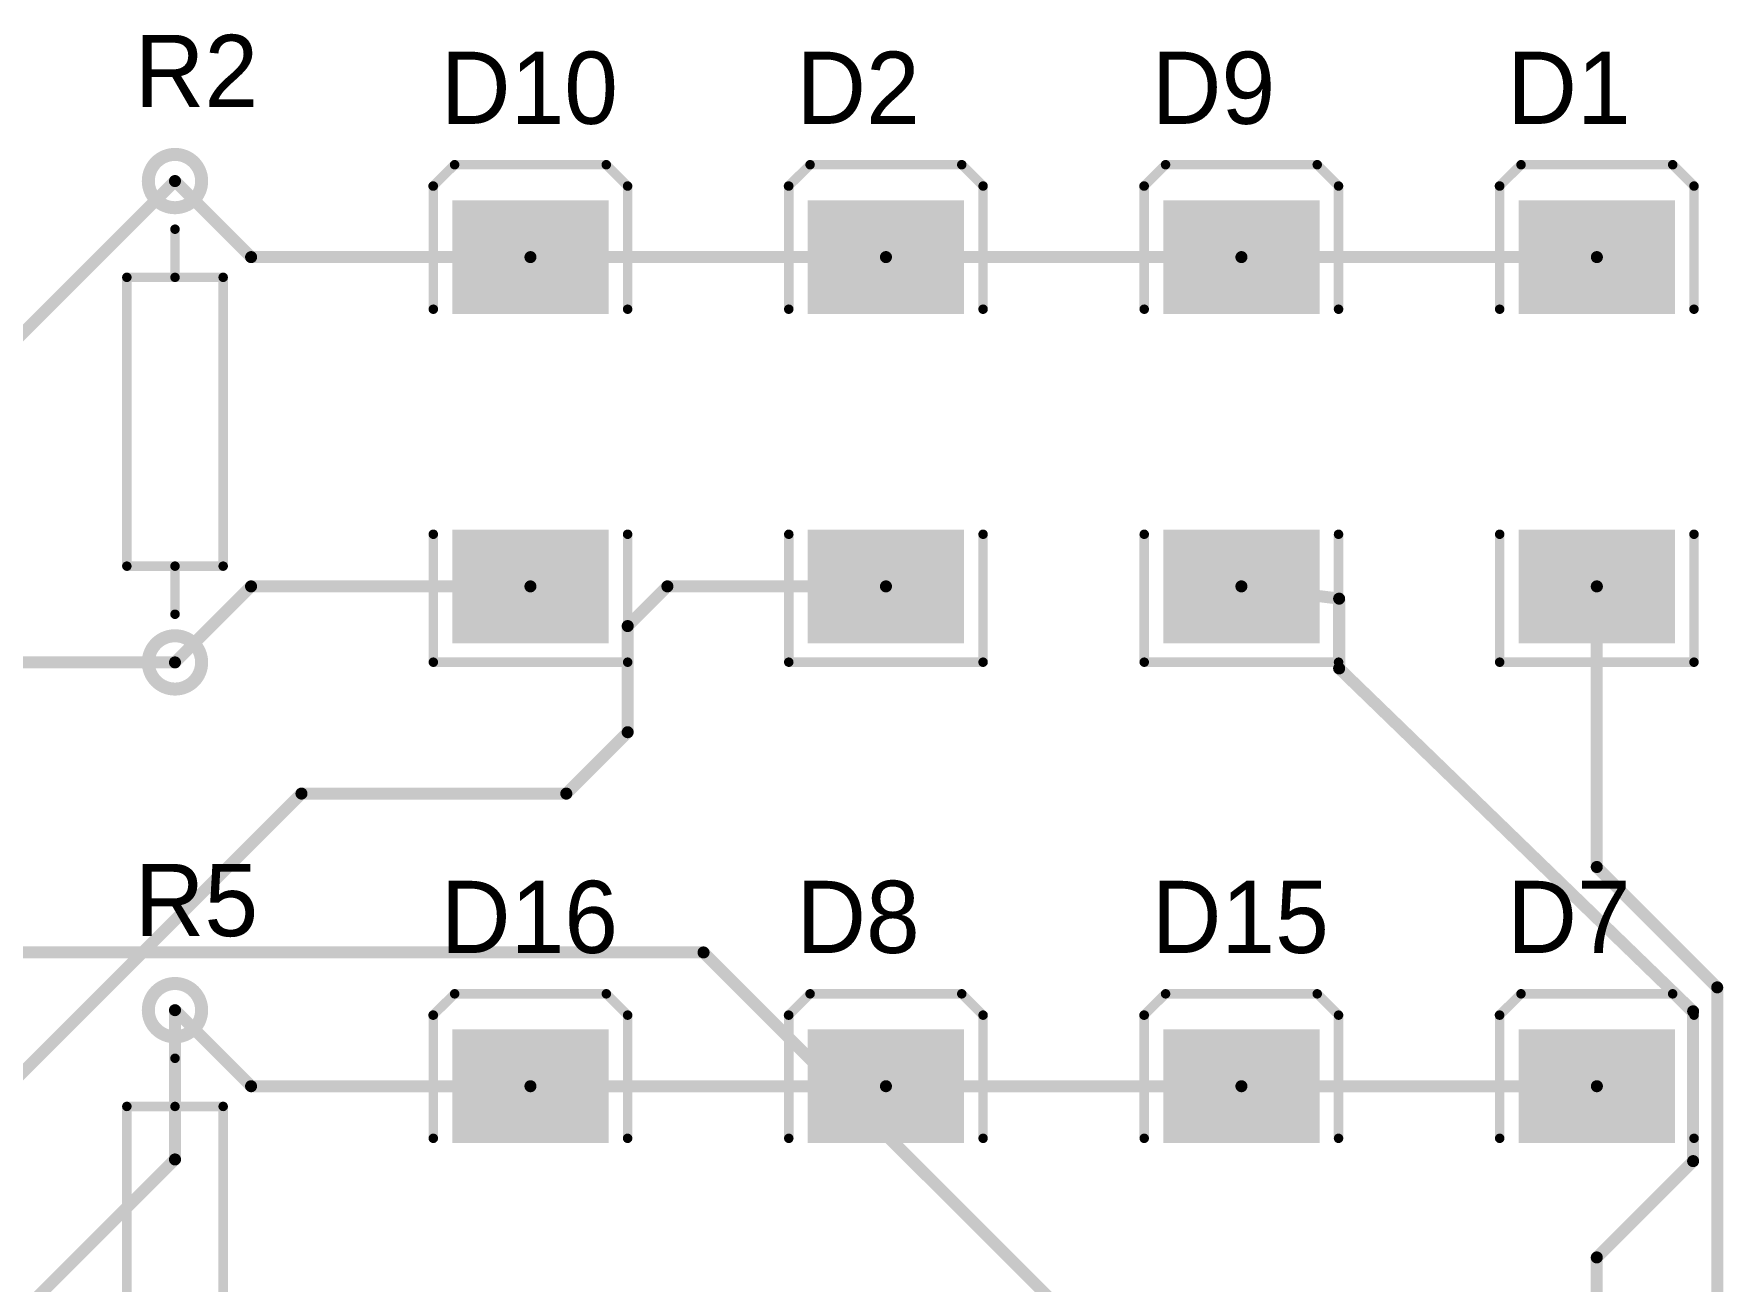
# Model space of a CAD drawing. Extents: x -328 to 170, y -164 to 109.
# Drawn here: x 132.02 to 167.67, y 81.86 to 108.19 of the extents above; entities that cross this region are included whole.
import ezdxf

# ---------------------------------------------------------------- set-up
doc = ezdxf.new("R2010")
doc.units = 0
doc.header["$MEASUREMENT"] = 0
for name, color, linetype in [('BOTTOMLAYER', 5, 'CONTINUOUS'), ('TOPLAYER', 1, 'CONTINUOUS'), ('TOPOVERLAY', 2, 'CONTINUOUS')]:
    doc.layers.add(name, color=color, linetype=linetype)

msp = doc.modelspace()

# ---------------------------------------------------------------- linework, layer by layer
at = {"layer": 'BOTTOMLAYER'}
for points, const_width in [([(134.437, 105.08, 1), (135.562, 105.08, 1)], 0.275), ([(134.437, 94.92, 1), (135.562, 94.92, 1)], 0.275), ([(134.936, 94.92, 1), (135.063, 94.92, 1)], 0.127), ([(146.088, 88.798, 1), (146.215, 88.798, 1)], 0.127), ([(146.088, 88.798, 1), (146.215, 88.798, 1)], 0.127), ([(134.437, 87.58, 1), (135.562, 87.58, 1)], 0.275), ([(134.936, 87.58, 1), (135.063, 87.58, 1)], 0.127), ([(134.936, 84.429, 1), (135.063, 84.429, 1)], 0.127), ([(134.936, 84.429, 1), (135.063, 84.429, 1)], 0.127)]:
    msp.add_lwpolyline(points, format="xyb", close=True, dxfattribs=dict(at, const_width=const_width))
at = {"layer": 'BOTTOMLAYER', "const_width": 0.254}
for points in [[(131.271, 94.92), (135, 94.92)], [(126.721, 88.798), (146.152, 88.798)], [(146.152, 88.798), (159.537, 75.413)], [(135, 84.429), (135, 87.58)], [(129.946, 79.375), (135, 84.429)]]:
    msp.add_lwpolyline(points, dxfattribs=at)
at = {"layer": 'TOPLAYER'}
for points, const_width in [([(134.437, 105.08, 1), (135.562, 105.08, 1)], 0.275), ([(134.936, 105.08, 1), (135.063, 105.08, 1)], 0.127), ([(134.936, 105.08, 1), (135.063, 105.08, 1)], 0.127), ([(141.9, 103.475, 1), (143.1, 103.475, 1)], 1.2), ([(149.4, 103.475, 1), (150.6, 103.475, 1)], 1.2), ([(156.9, 103.475, 1), (158.1, 103.475, 1)], 1.2), ([(164.4, 103.475, 1), (165.6, 103.475, 1)], 1.2), ([(136.542, 103.475, 1), (136.669, 103.475, 1)], 0.127), ([(136.542, 103.475, 1), (136.669, 103.475, 1)], 0.127), ([(142.436, 103.475, 1), (142.563, 103.475, 1)], 0.127), ([(142.436, 103.475, 1), (142.563, 103.475, 1)], 0.127), ([(149.937, 103.475, 1), (150.064, 103.475, 1)], 0.127), ([(149.937, 103.475, 1), (150.064, 103.475, 1)], 0.127), ([(157.437, 103.475, 1), (157.564, 103.475, 1)], 0.127), ([(157.437, 103.475, 1), (157.564, 103.475, 1)], 0.127), ([(164.937, 103.475, 1), (165.064, 103.475, 1)], 0.127), ([(141.9, 96.525, 1), (143.1, 96.525, 1)], 1.2), ([(149.4, 96.525, 1), (150.6, 96.525, 1)], 1.2), ([(156.9, 96.525, 1), (158.1, 96.525, 1)], 1.2), ([(164.4, 96.525, 1), (165.6, 96.525, 1)], 1.2), ([(136.541, 96.525, 1), (136.668, 96.525, 1)], 0.127), ([(136.541, 96.525, 1), (136.668, 96.525, 1)], 0.127), ([(142.436, 96.525, 1), (142.563, 96.525, 1)], 0.127), ([(145.326, 96.525, 1), (145.453, 96.525, 1)], 0.127), ([(145.326, 96.525, 1), (145.453, 96.525, 1)], 0.127), ([(149.937, 96.525, 1), (150.064, 96.525, 1)], 0.127), ([(157.437, 96.525, 1), (157.564, 96.525, 1)], 0.127), ([(164.935, 96.525, 1), (165.062, 96.525, 1)], 0.127), ([(164.935, 96.525, 1), (165.062, 96.525, 1)], 0.127), ([(164.937, 96.525, 1), (165.064, 96.525, 1)], 0.127), ([(159.499, 96.266, 1), (159.626, 96.266, 1)], 0.127), ([(159.499, 96.266, 1), (159.626, 96.266, 1)], 0.127), ([(134.437, 94.92, 1), (135.562, 94.92, 1)], 0.275), ([(144.488, 95.687, 1), (144.615, 95.687, 1)], 0.127), ([(144.488, 95.687, 1), (144.615, 95.687, 1)], 0.127), ([(134.936, 94.92, 1), (135.063, 94.92, 1)], 0.127), ([(159.499, 94.793, 1), (159.626, 94.793, 1)], 0.127), ([(159.499, 94.793, 1), (159.626, 94.793, 1)], 0.127), ([(144.488, 93.447, 1), (144.615, 93.447, 1)], 0.127), ([(144.488, 93.447, 1), (144.615, 93.447, 1)], 0.127), ([(137.605, 92.151, 1), (137.732, 92.151, 1)], 0.127), ([(137.605, 92.151, 1), (137.732, 92.151, 1)], 0.127), ([(143.192, 92.151, 1), (143.32, 92.151, 1)], 0.127), ([(143.192, 92.151, 1), (143.32, 92.151, 1)], 0.127), ([(164.935, 90.602, 1), (165.062, 90.602, 1)], 0.127), ([(164.935, 90.602, 1), (165.062, 90.602, 1)], 0.127), ([(134.437, 87.58, 1), (135.562, 87.58, 1)], 0.275), ([(167.476, 88.061, 1), (167.603, 88.061, 1)], 0.127), ([(167.476, 88.061, 1), (167.603, 88.061, 1)], 0.127), ([(134.936, 87.58, 1), (135.063, 87.58, 1)], 0.127), ([(166.968, 87.556, 1), (167.095, 87.556, 1)], 0.127), ([(166.968, 87.556, 1), (167.095, 87.556, 1)], 0.127), ([(141.9, 85.975, 1), (143.1, 85.975, 1)], 1.2), ([(149.4, 85.975, 1), (150.6, 85.975, 1)], 1.2), ([(156.9, 85.975, 1), (158.1, 85.975, 1)], 1.2), ([(164.4, 85.975, 1), (165.6, 85.975, 1)], 1.2), ([(136.541, 85.975, 1), (136.668, 85.975, 1)], 0.127), ([(136.541, 85.975, 1), (136.668, 85.975, 1)], 0.127), ([(142.436, 85.975, 1), (142.563, 85.975, 1)], 0.127), ([(142.436, 85.975, 1), (142.563, 85.975, 1)], 0.127), ([(149.937, 85.975, 1), (150.064, 85.975, 1)], 0.127), ([(149.937, 85.975, 1), (150.064, 85.975, 1)], 0.127), ([(157.437, 85.975, 1), (157.564, 85.975, 1)], 0.127), ([(157.437, 85.975, 1), (157.564, 85.975, 1)], 0.127), ([(164.937, 85.975, 1), (165.064, 85.975, 1)], 0.127), ([(166.968, 84.394, 1), (167.095, 84.394, 1)], 0.127), ([(166.968, 84.394, 1), (167.095, 84.394, 1)], 0.127), ([(164.935, 82.361, 1), (165.062, 82.361, 1)], 0.127), ([(164.935, 82.361, 1), (165.062, 82.361, 1)], 0.127)]:
    msp.add_lwpolyline(points, format="xyb", close=True, dxfattribs=dict(at, const_width=const_width))
for points, const_width in [([(126.34, 96.42), (135, 105.08)], 0.254), ([(135, 105.08), (136.605, 103.475)], 0.254), ([(141.675, 102.275), (141.675, 104.675)], 1.65), ([(143.325, 102.275), (143.325, 104.675)], 1.65), ([(149.175, 102.275), (149.175, 104.675)], 1.65), ([(150.825, 102.275), (150.825, 104.675)], 1.65), ([(156.675, 102.275), (156.675, 104.675)], 1.65), ([(158.325, 102.275), (158.325, 104.675)], 1.65), ([(164.175, 102.275), (164.175, 104.675)], 1.65), ([(165.825, 102.275), (165.825, 104.675)], 1.65), ([(140.85, 104.075), (144.15, 104.075)], 1.2), ([(148.35, 104.075), (151.65, 104.075)], 1.2), ([(155.85, 104.075), (159.15, 104.075)], 1.2), ([(163.35, 104.075), (166.65, 104.075)], 1.2), ([(136.605, 103.475), (142.5, 103.475)], 0.254), ([(140.85, 102.875), (144.15, 102.875)], 1.2), ([(142.5, 103.475), (150, 103.475)], 0.254), ([(148.35, 102.875), (151.65, 102.875)], 1.2), ([(150, 103.475), (157.5, 103.475)], 0.254), ([(155.85, 102.875), (159.15, 102.875)], 1.2), ([(157.5, 103.475), (165, 103.475)], 0.254), ([(163.35, 102.875), (166.65, 102.875)], 1.2), ([(141.675, 95.325), (141.675, 97.725)], 1.65), ([(143.325, 95.325), (143.325, 97.725)], 1.65), ([(149.175, 95.325), (149.175, 97.725)], 1.65), ([(150.825, 95.325), (150.825, 97.725)], 1.65), ([(156.675, 95.325), (156.675, 97.725)], 1.65), ([(158.325, 95.325), (158.325, 97.725)], 1.65), ([(164.175, 95.325), (164.175, 97.725)], 1.65), ([(165.825, 95.325), (165.825, 97.725)], 1.65), ([(140.85, 97.125), (144.15, 97.125)], 1.2), ([(148.35, 97.125), (151.65, 97.125)], 1.2), ([(155.85, 97.125), (159.15, 97.125)], 1.2), ([(163.35, 97.125), (166.65, 97.125)], 1.2), ([(135, 94.92), (136.605, 96.525)], 0.254), ([(136.605, 96.525), (142.5, 96.525)], 0.254), ([(144.551, 95.687), (145.39, 96.525)], 0.254), ([(145.39, 96.525), (150, 96.525)], 0.254), ([(157.5, 96.525), (159.563, 96.266)], 0.254), ([(164.998, 90.602), (164.998, 96.525)], 0.254), ([(164.998, 96.525), (165, 96.525)], 0.254), ([(140.85, 95.925), (144.15, 95.925)], 1.2), ([(148.35, 95.925), (151.65, 95.925)], 1.2), ([(155.85, 95.925), (159.15, 95.925)], 1.2), ([(159.563, 94.793), (159.563, 96.266)], 0.254), ([(163.35, 95.925), (166.65, 95.925)], 1.2), ([(144.551, 93.447), (144.551, 95.687)], 0.254), ([(159.563, 94.793), (167.031, 87.556)], 0.254), ([(143.256, 92.151), (144.551, 93.447)], 0.254), ([(131.699, 86.182), (137.668, 92.151)], 0.254), ([(137.668, 92.151), (143.256, 92.151)], 0.254), ([(164.998, 90.602), (167.539, 88.061)], 0.254), ([(167.539, 65.38), (167.539, 88.061)], 0.254), ([(135, 87.58), (136.605, 85.975)], 0.254), ([(141.675, 84.775), (141.675, 87.175)], 1.65), ([(143.325, 84.775), (143.325, 87.175)], 1.65), ([(149.175, 84.775), (149.175, 87.175)], 1.65), ([(150.825, 84.775), (150.825, 87.175)], 1.65), ([(156.675, 84.775), (156.675, 87.175)], 1.65), ([(158.325, 84.775), (158.325, 87.175)], 1.65), ([(164.175, 84.775), (164.175, 87.175)], 1.65), ([(165.825, 84.775), (165.825, 87.175)], 1.65), ([(167.031, 84.394), (167.031, 87.556)], 0.254), ([(140.85, 86.575), (144.15, 86.575)], 1.2), ([(148.35, 86.575), (151.65, 86.575)], 1.2), ([(155.85, 86.575), (159.15, 86.575)], 1.2), ([(163.35, 86.575), (166.65, 86.575)], 1.2), ([(136.605, 85.975), (142.5, 85.975)], 0.254), ([(140.85, 85.375), (144.15, 85.375)], 1.2), ([(142.5, 85.975), (150, 85.975)], 0.254), ([(148.35, 85.375), (151.65, 85.375)], 1.2), ([(150, 85.975), (157.5, 85.975)], 0.254), ([(155.85, 85.375), (159.15, 85.375)], 1.2), ([(157.5, 85.975), (165, 85.975)], 0.254), ([(163.35, 85.375), (166.65, 85.375)], 1.2), ([(164.998, 82.361), (167.031, 84.394)], 0.254), ([(164.998, 79.025), (164.998, 82.361)], 0.254)]:
    msp.add_lwpolyline(points, dxfattribs=dict(at, const_width=const_width))
at = {"layer": 'TOPOVERLAY', "const_width": 0.2}
for points in [[(140.445, 104.975), (140.9, 105.425)], [(140.9, 105.425), (144.1, 105.425)], [(144.1, 105.425), (144.55, 104.975)], [(147.945, 104.975), (148.4, 105.425)], [(148.4, 105.425), (151.6, 105.425)], [(151.6, 105.425), (152.05, 104.975)], [(155.445, 104.975), (155.9, 105.425)], [(155.9, 105.425), (159.1, 105.425)], [(159.1, 105.425), (159.55, 104.975)], [(162.945, 104.975), (163.4, 105.425)], [(163.4, 105.425), (166.6, 105.425)], [(166.6, 105.425), (167.05, 104.975)], [(140.45, 102.375), (140.45, 104.975)], [(144.55, 102.375), (144.55, 104.975)], [(147.95, 102.375), (147.95, 104.975)], [(152.05, 102.375), (152.05, 104.975)], [(155.45, 102.375), (155.45, 104.975)], [(159.55, 102.375), (159.55, 104.975)], [(162.95, 102.375), (162.95, 104.975)], [(167.05, 102.375), (167.05, 104.975)], [(135, 103.048), (135, 104.064)], [(133.984, 103.048), (136.016, 103.048)], [(133.984, 96.952), (133.984, 103.048)], [(136.016, 96.952), (136.016, 103.048)], [(140.45, 94.925), (140.45, 97.625)], [(144.55, 94.925), (144.55, 97.625)], [(147.95, 94.925), (147.95, 97.625)], [(152.05, 94.925), (152.05, 97.625)], [(155.45, 94.925), (155.45, 97.625)], [(159.55, 94.925), (159.55, 97.625)], [(162.95, 94.925), (162.95, 97.625)], [(167.05, 94.925), (167.05, 97.625)], [(133.984, 96.952), (136.016, 96.952)], [(135, 95.936), (135, 96.952)], [(140.45, 94.925), (144.55, 94.925)], [(147.95, 94.925), (152.05, 94.925)], [(155.45, 94.925), (159.55, 94.925)], [(162.95, 94.925), (167.05, 94.925)], [(140.445, 87.475), (140.9, 87.925)], [(140.9, 87.925), (144.1, 87.925)], [(144.1, 87.925), (144.55, 87.475)], [(147.945, 87.475), (148.4, 87.925)], [(148.4, 87.925), (151.6, 87.925)], [(151.6, 87.925), (152.05, 87.475)], [(155.445, 87.475), (155.9, 87.925)], [(155.9, 87.925), (159.1, 87.925)], [(159.1, 87.925), (159.55, 87.475)], [(162.945, 87.475), (163.4, 87.925)], [(163.4, 87.925), (166.6, 87.925)], [(166.6, 87.925), (167.05, 87.475)], [(140.45, 84.875), (140.45, 87.475)], [(144.55, 84.875), (144.55, 87.475)], [(147.95, 84.875), (147.95, 87.475)], [(152.05, 84.875), (152.05, 87.475)], [(155.45, 84.875), (155.45, 87.475)], [(159.55, 84.875), (159.55, 87.475)], [(162.95, 84.875), (162.95, 87.475)], [(167.05, 84.875), (167.05, 87.475)], [(135, 85.548), (135, 86.564)], [(133.984, 85.548), (136.016, 85.548)], [(133.984, 79.452), (133.984, 85.548)], [(136.016, 79.452), (136.016, 85.548)]]:
    msp.add_lwpolyline(points, dxfattribs=at)
at = {"layer": 'TOPOVERLAY', "const_width": 0.1}
for points in [[(140.85, 105.425, 1), (140.95, 105.425, 1)], [(140.85, 105.425, 1), (140.95, 105.425, 1)], [(144.05, 105.425, 1), (144.15, 105.425, 1)], [(144.05, 105.425, 1), (144.15, 105.425, 1)], [(148.35, 105.425, 1), (148.45, 105.425, 1)], [(148.35, 105.425, 1), (148.45, 105.425, 1)], [(151.55, 105.425, 1), (151.65, 105.425, 1)], [(151.55, 105.425, 1), (151.65, 105.425, 1)], [(155.85, 105.425, 1), (155.95, 105.425, 1)], [(155.85, 105.425, 1), (155.95, 105.425, 1)], [(159.05, 105.425, 1), (159.15, 105.425, 1)], [(159.05, 105.425, 1), (159.15, 105.425, 1)], [(163.35, 105.425, 1), (163.45, 105.425, 1)], [(163.35, 105.425, 1), (163.45, 105.425, 1)], [(166.55, 105.425, 1), (166.65, 105.425, 1)], [(166.55, 105.425, 1), (166.65, 105.425, 1)], [(140.395, 104.975, 1), (140.495, 104.975, 1)], [(140.4, 104.975, 1), (140.5, 104.975, 1)], [(144.5, 104.975, 1), (144.6, 104.975, 1)], [(144.5, 104.975, 1), (144.6, 104.975, 1)], [(147.895, 104.975, 1), (147.995, 104.975, 1)], [(147.9, 104.975, 1), (148, 104.975, 1)], [(152, 104.975, 1), (152.1, 104.975, 1)], [(152, 104.975, 1), (152.1, 104.975, 1)], [(155.395, 104.975, 1), (155.495, 104.975, 1)], [(155.4, 104.975, 1), (155.5, 104.975, 1)], [(159.5, 104.975, 1), (159.6, 104.975, 1)], [(159.5, 104.975, 1), (159.6, 104.975, 1)], [(162.895, 104.975, 1), (162.995, 104.975, 1)], [(162.9, 104.975, 1), (163, 104.975, 1)], [(167, 104.975, 1), (167.1, 104.975, 1)], [(167, 104.975, 1), (167.1, 104.975, 1)], [(134.95, 104.064, 1), (135.05, 104.064, 1)], [(133.934, 103.048, 1), (134.034, 103.048, 1)], [(133.934, 103.048, 1), (134.034, 103.048, 1)], [(134.95, 103.048, 1), (135.05, 103.048, 1)], [(135.966, 103.048, 1), (136.066, 103.048, 1)], [(135.966, 103.048, 1), (136.066, 103.048, 1)], [(140.4, 102.375, 1), (140.5, 102.375, 1)], [(144.5, 102.375, 1), (144.6, 102.375, 1)], [(147.9, 102.375, 1), (148, 102.375, 1)], [(152, 102.375, 1), (152.1, 102.375, 1)], [(155.4, 102.375, 1), (155.5, 102.375, 1)], [(159.5, 102.375, 1), (159.6, 102.375, 1)], [(162.9, 102.375, 1), (163, 102.375, 1)], [(167, 102.375, 1), (167.1, 102.375, 1)], [(140.4, 97.625, 1), (140.5, 97.625, 1)], [(144.5, 97.625, 1), (144.6, 97.625, 1)], [(147.9, 97.625, 1), (148, 97.625, 1)], [(152, 97.625, 1), (152.1, 97.625, 1)], [(155.4, 97.625, 1), (155.5, 97.625, 1)], [(159.5, 97.625, 1), (159.6, 97.625, 1)], [(162.9, 97.625, 1), (163, 97.625, 1)], [(167, 97.625, 1), (167.1, 97.625, 1)], [(133.934, 96.952, 1), (134.034, 96.952, 1)], [(133.934, 96.952, 1), (134.034, 96.952, 1)], [(134.95, 96.952, 1), (135.05, 96.952, 1)], [(135.966, 96.952, 1), (136.066, 96.952, 1)], [(135.966, 96.952, 1), (136.066, 96.952, 1)], [(134.95, 95.936, 1), (135.05, 95.936, 1)], [(140.4, 94.925, 1), (140.5, 94.925, 1)], [(140.4, 94.925, 1), (140.5, 94.925, 1)], [(144.5, 94.925, 1), (144.6, 94.925, 1)], [(144.5, 94.925, 1), (144.6, 94.925, 1)], [(147.9, 94.925, 1), (148, 94.925, 1)], [(147.9, 94.925, 1), (148, 94.925, 1)], [(152, 94.925, 1), (152.1, 94.925, 1)], [(152, 94.925, 1), (152.1, 94.925, 1)], [(155.4, 94.925, 1), (155.5, 94.925, 1)], [(155.4, 94.925, 1), (155.5, 94.925, 1)], [(159.5, 94.925, 1), (159.6, 94.925, 1)], [(159.5, 94.925, 1), (159.6, 94.925, 1)], [(162.9, 94.925, 1), (163, 94.925, 1)], [(162.9, 94.925, 1), (163, 94.925, 1)], [(167, 94.925, 1), (167.1, 94.925, 1)], [(167, 94.925, 1), (167.1, 94.925, 1)], [(140.85, 87.925, 1), (140.95, 87.925, 1)], [(140.85, 87.925, 1), (140.95, 87.925, 1)], [(144.05, 87.925, 1), (144.15, 87.925, 1)], [(144.05, 87.925, 1), (144.15, 87.925, 1)], [(148.35, 87.925, 1), (148.45, 87.925, 1)], [(148.35, 87.925, 1), (148.45, 87.925, 1)], [(151.55, 87.925, 1), (151.65, 87.925, 1)], [(151.55, 87.925, 1), (151.65, 87.925, 1)], [(155.85, 87.925, 1), (155.95, 87.925, 1)], [(155.85, 87.925, 1), (155.95, 87.925, 1)], [(159.05, 87.925, 1), (159.15, 87.925, 1)], [(159.05, 87.925, 1), (159.15, 87.925, 1)], [(163.35, 87.925, 1), (163.45, 87.925, 1)], [(163.35, 87.925, 1), (163.45, 87.925, 1)], [(166.55, 87.925, 1), (166.65, 87.925, 1)], [(166.55, 87.925, 1), (166.65, 87.925, 1)], [(140.395, 87.475, 1), (140.495, 87.475, 1)], [(140.4, 87.475, 1), (140.5, 87.475, 1)], [(144.5, 87.475, 1), (144.6, 87.475, 1)], [(144.5, 87.475, 1), (144.6, 87.475, 1)], [(147.895, 87.475, 1), (147.995, 87.475, 1)], [(147.9, 87.475, 1), (148, 87.475, 1)], [(152, 87.475, 1), (152.1, 87.475, 1)], [(152, 87.475, 1), (152.1, 87.475, 1)], [(155.395, 87.475, 1), (155.495, 87.475, 1)], [(155.4, 87.475, 1), (155.5, 87.475, 1)], [(159.5, 87.475, 1), (159.6, 87.475, 1)], [(159.5, 87.475, 1), (159.6, 87.475, 1)], [(162.895, 87.475, 1), (162.995, 87.475, 1)], [(162.9, 87.475, 1), (163, 87.475, 1)], [(167, 87.475, 1), (167.1, 87.475, 1)], [(167, 87.475, 1), (167.1, 87.475, 1)], [(134.95, 86.564, 1), (135.05, 86.564, 1)], [(133.934, 85.548, 1), (134.034, 85.548, 1)], [(133.934, 85.548, 1), (134.034, 85.548, 1)], [(134.95, 85.548, 1), (135.05, 85.548, 1)], [(135.966, 85.548, 1), (136.066, 85.548, 1)], [(135.966, 85.548, 1), (136.066, 85.548, 1)], [(140.4, 84.875, 1), (140.5, 84.875, 1)], [(144.5, 84.875, 1), (144.6, 84.875, 1)], [(147.9, 84.875, 1), (148, 84.875, 1)], [(152, 84.875, 1), (152.1, 84.875, 1)], [(155.4, 84.875, 1), (155.5, 84.875, 1)], [(159.5, 84.875, 1), (159.6, 84.875, 1)], [(162.9, 84.875, 1), (163, 84.875, 1)], [(167, 84.875, 1), (167.1, 84.875, 1)]]:
    msp.add_lwpolyline(points, format="xyb", close=True, dxfattribs=at)

# ---------------------------------------------------------------- texts
at = {"layer": 'TOPOVERLAY'}
for s, p in [('R2', (134.149, 106.642)), ('D10', (140.608, 106.287)), ('D2', (148.108, 106.287)), ('D9', (155.608, 106.287)), ('D1', (163.108, 106.287)), ('R5', (134.149, 89.142)), ('D16', (140.608, 88.787)), ('D8', (148.108, 88.787)), ('D15', (155.608, 88.787)), ('D7', (163.108, 88.787))]:
    msp.add_text(s, height=1.524, dxfattribs=at).set_placement(p)

doc.saveas('drawing.dxf')
